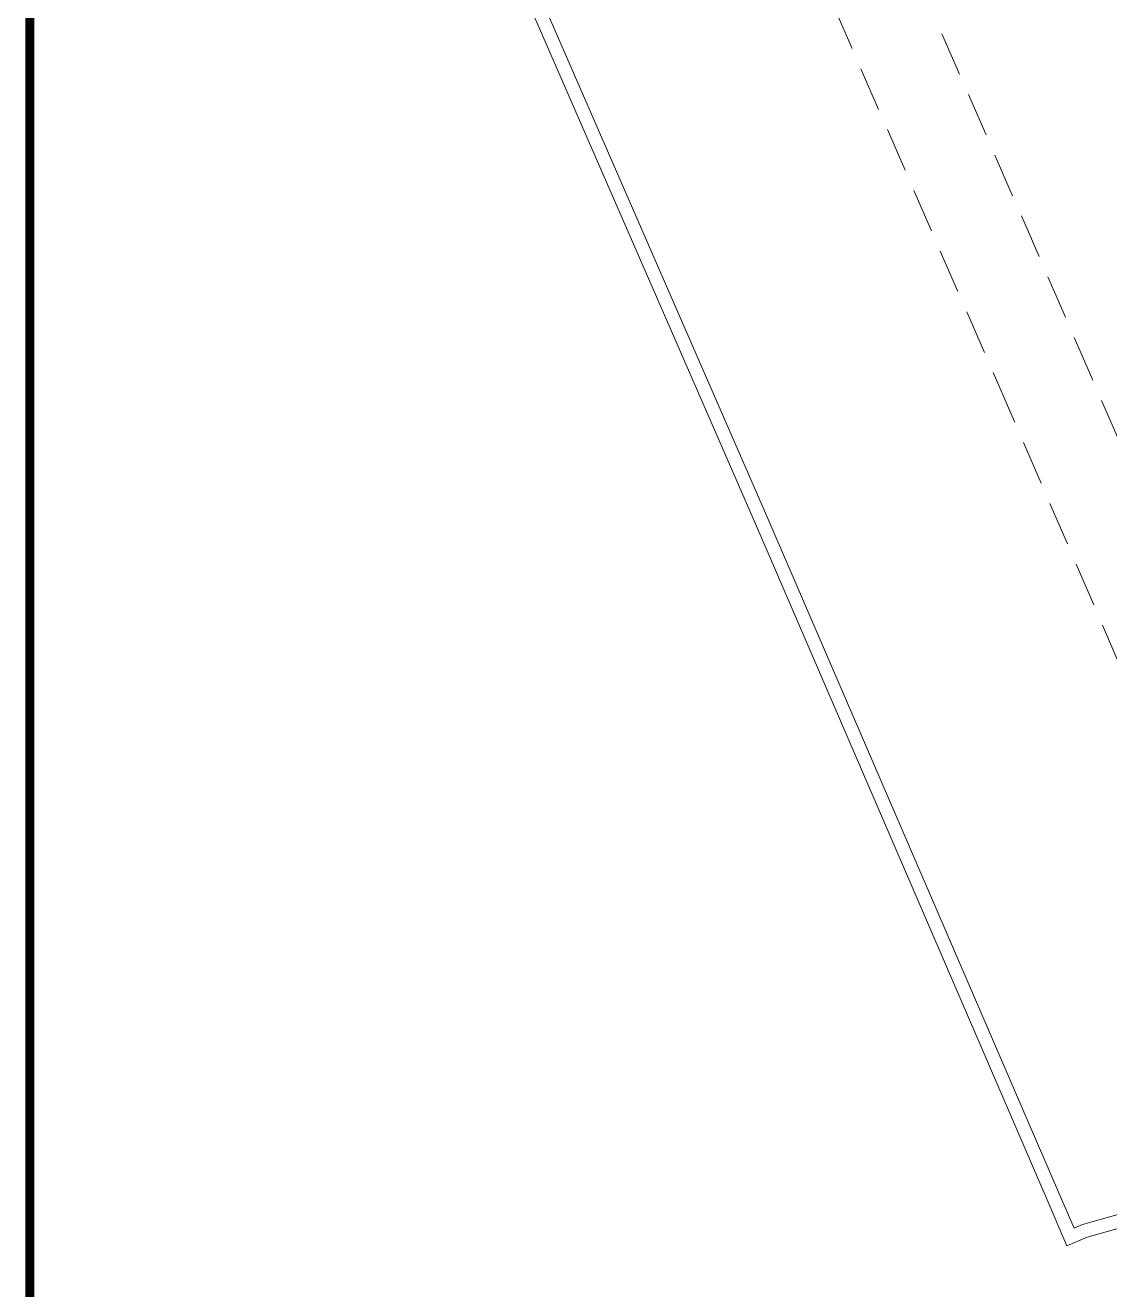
# Model space of a CAD drawing. Header units: inches. Extents: x 27644242 to 29005101, y -955243 to 216979.
# Drawn here: x 28689497 to 28707908, y -369766 to -348302 of the extents above; entities that cross this region are included whole.
import ezdxf

# ---------------------------------------------------------------- set-up
doc = ezdxf.new("R2010")
doc.units = ezdxf.units.IN
doc.header["$MEASUREMENT"] = 0
doc.linetypes.add('01-Xref Col Podium Lvl-1$0$HIDDEN', pattern=[0.375, 0.25, -0.125])
doc.layers.get('Defpoints').update_dxf_attribs({"color": 8})
doc.layers.add('RVA Site Boundary', color=17, linetype='Continuous', lineweight=15)

msp = doc.modelspace()

# ---------------------------------------------------------------- linework, layer by layer
at = {"layer": 'Defpoints', "linetype": 'Continuous', "const_width": 154.4}
msp.add_lwpolyline([(28798160.5, -323247.9), (28798160.5, -397497.9), (28689573.8, -397497.9), (28689573.8, -323247.9)], close=True, dxfattribs=at)
at = {"layer": 'Defpoints', "color": 1, "ltscale": 500}
msp.add_lwpolyline([(28689580.5, -373819.9), (28798167.2, -373819.9), (28798167.2, -325524.7), (28689580.5, -325524.7)], close=True, dxfattribs=at)
at = {"layer": 'RVA Site Boundary', "ltscale": 500}
msp.add_lwpolyline([(28749606.4, -360650.1), (28742304.8, -361067), (28734332.8, -361792.7), (28734049.9, -361852.7), (28733451.4, -361994.6), (28714532.9, -366971.8), (28712893.1, -367437.4), (28712617.9, -367514.9), (28711492, -367776.9), (28711137.2, -367858.5), (28707523.8, -368874.1), (28707182.4, -369021.9), (28706827.5, -368200), (28701891.2, -356767.4), (28694440.8, -339672.4), (28690189.5, -330062.6), (28698006.8, -329960), (28714624.7, -329795.3), (28721195.2, -329854.5), (28728662, -329832.4), (28742984.3, -329837.7), (28767244.1, -329856.7)], dxfattribs=at)
msp.add_lwpolyline([(28749606.4, -360650.1), (28742304.8, -361067), (28734332.8, -361792.7), (28734049.9, -361852.7), (28733451.4, -361994.6), (28714532.9, -366971.8), (28712893.1, -367437.4), (28712617.9, -367514.9), (28711492, -367776.9), (28711137.2, -367858.5), (28707523.8, -368874.1), (28707182.4, -369021.9), (28706827.5, -368200), (28701891.2, -356767.4), (28694440.8, -339672.4), (28690189.5, -330062.6), (28698006.8, -329960), (28714624.7, -329795.3), (28721195.2, -329854.5), (28728662, -329832.4), (28742984.3, -329837.7), (28767244.1, -329856.7)], dxfattribs=at)
at = {"layer": 'RVA Site Boundary', "color": 5, "ltscale": 500}
for points in [[(28749606.4, -360650.1), (28742304.8, -361067), (28734332.8, -361792.7), (28734049.9, -361852.7), (28733451.4, -361994.6), (28714532.9, -366971.8), (28712893.1, -367437.4), (28712617.9, -367514.9), (28711492, -367776.9), (28711137.2, -367858.5), (28707523.8, -368874.1), (28707182.4, -369021.9), (28706827.5, -368200), (28701891.2, -356767.4), (28694440.8, -339672.4), (28690189.5, -330062.6), (28698006.8, -329960), (28714624.7, -329795.3), (28721195.2, -329854.5), (28728662, -329832.4), (28742984.3, -329837.7), (28767244.1, -329856.7)], [(28749589.4, -360420.7), (28742287.8, -360837.6), (28734298.4, -361564.9), (28733999.5, -361628.3), (28733395.6, -361771.5), (28714472.3, -366749.9), (28712830.5, -367216.1), (28712560.7, -367292.1), (28711440.1, -367552.8), (28711080.2, -367635.6), (28707446.6, -368656.8), (28707302.3, -368719.4), (28707038.7, -368108.8), (28702102.2, -356675.8), (28694651.4, -339579.9), (28690540.8, -330288), (28698009.5, -330190), (28714624.8, -330025.3), (28721194.5, -330084.5), (28728662.3, -330062.4), (28742984.1, -330067.7), (28767243.5, -330086.7)]]:
    msp.add_lwpolyline(points, dxfattribs=at)
at = {"layer": 'RVA Site Boundary', "linetype": '01-Xref Col Podium Lvl-1$0$HIDDEN', "ltscale": 3000}
for points in [[(28749256.9, -355932.4), (28741955.5, -356349.3), (28733624.9, -357107.6), (28733013.3, -357237.4), (28732304, -357405.5), (28713285.1, -362409.1), (28711605.9, -362885.9), (28711440.2, -362932.6), (28710425.7, -363168.6), (28709966.3, -363274.3), (28709865.1, -363302.8), (28706230.5, -354885), (28698771.7, -337770.7), (28697412.5, -334698.2), (28698061.3, -334689.7), (28714626.9, -334525.5), (28721180.9, -334584.5), (28728668.1, -334562.4), (28742981.5, -334567.7), (28767232.3, -334586.7)], [(28749146.1, -354436.3), (28741844.7, -354853.2), (28733400.5, -355621.8), (28732684.5, -355773.7), (28731940.1, -355950.2), (28712889.4, -360962.2), (28711197.7, -361442.5), (28711066.7, -361479.4), (28710744.1, -361554.5), (28707606.6, -354288), (28700145.1, -337167.6), (28699705.3, -336173.5), (28714627.6, -336025.6), (28721176.3, -336084.5), (28728670, -336062.4), (28742980.7, -336067.7), (28767228.6, -336086.7)]]:
    msp.add_lwpolyline(points, dxfattribs=at)

doc.saveas('drawing.dxf')
